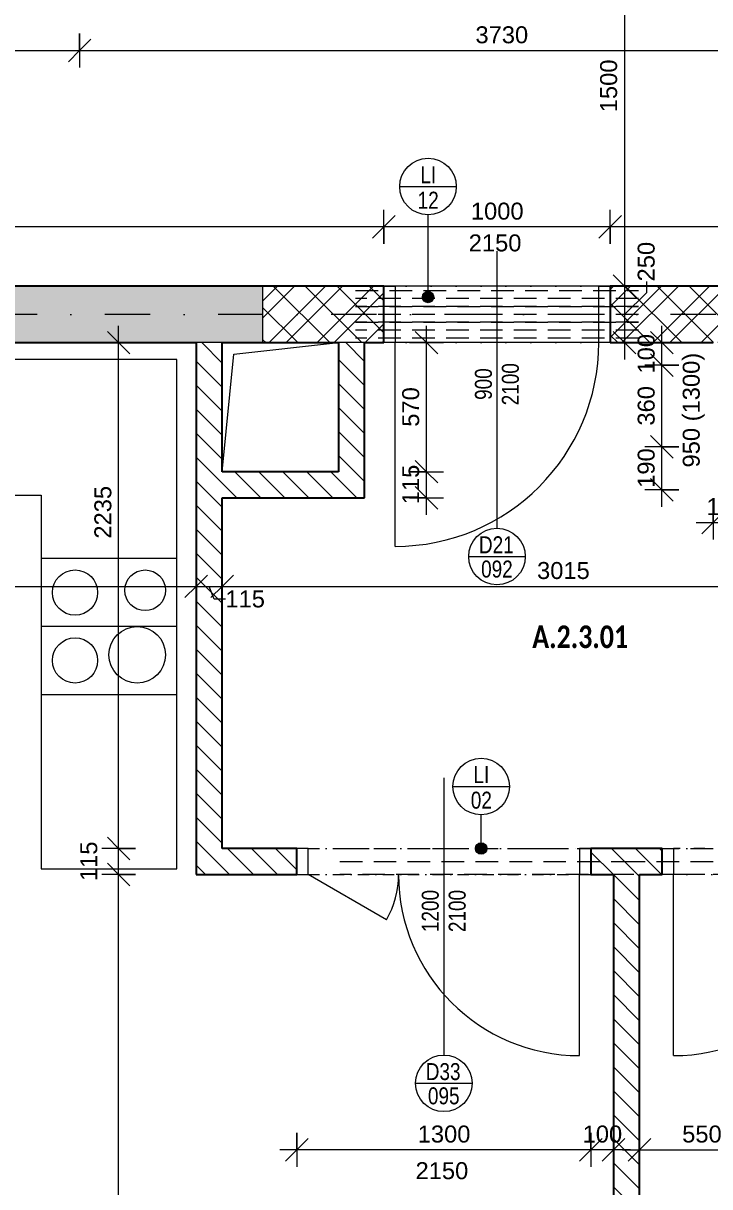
# Model space of a CAD drawing. Header units: millimetres. Extents: x -2533 to 40625, y -3604 to 14792.
# Drawn here: x 9881 to 12915, y 2996 to 8136 of the extents above; entities that cross this region are included whole.
import ezdxf

# ---------------------------------------------------------------- set-up
doc = ezdxf.new("R2010")
doc.units = ezdxf.units.MM
for name, pattern in [('HA_Dash_3mm-S1mm', [150, 100, -50]), ('HA_DashDot_10mm-S3mm', [500, 200, -150, 0, -150]), ('HA_DashDot_2_2mm-S0_6mm', [110, 50, -30, 0, -30])]:
    doc.linetypes.add(name, pattern=pattern)
for name, color, linetype, lineweight in [('A-____-____-DIMS', 9, 'Continuous', 5), ('A-____-____-DIMS-50', 9, 'Continuous', 5), ('A-AREA-____-IDEN', 9, 'Continuous', 9), ('A-DETL-GENF-OTLN', 9, 'Continuous', 9), ('A-DOOR-____-IDEN', 9, 'Continuous', 9), ('A-DOOR-____-MCUT', 9, 'HA_DashDot_2_2mm-S0_6mm', 9), ('A-DOOR-____-OTLN', 9, 'Continuous', 9), ('A-DOOR-FRAM-MCUT', 9, 'Continuous', 9), ('A-GENM-____-HDLN', 9, 'HA_Dash_3mm-S1mm', 9), ('A-GENM-____-IDEN', 9, 'Continuous', 9), ('A-GENM-____-OTLN', 9, 'Continuous', 9), ('A-WALL-____-MCUT', 9, 'Continuous', 9), ('A-WALL-____-PATT', 9, 'Continuous', 25), ('I-WALL-____-MCUT', 9, 'Continuous', 25), ('Q-CASE-____-OTLN', 9, 'Continuous', 9), ('Q-SPCQ-____-OTLN', 9, 'Continuous', 9), ('S-GRID-____-OTLN', 9, 'Continuous', 5)]:
    doc.layers.add(name, color=color, linetype=linetype, lineweight=lineweight)
doc.styles.add('Arial_1', font='arial.ttf', dxfattribs={"height": 75})
doc.styles.add('Arial_2', font='arial.ttf', dxfattribs={"width": 0.8, "height": 75})
doc.styles.add('Calibri_B', font='calibrib.ttf', dxfattribs={"width": 0.8, "height": 100})
doc.dimstyles.new('Inner_Dimensions', dxfattribs={"dimscale": 304.8, "dimtxt": 76.519455, "dimasz": 0.328084, "dimexe": 0.246063, "dimexo": 0.0625, "dimgap": 0.032808, "dimtad": 1, "dimdec": 0, "dimzin": 0, "dimdsep": 46, "dimtxsty": 'Arial_1', "dimblk1": 'OBLIQUE', "dimblk2": 'OBLIQUE', "dimsah": 1, "dimcen": 0.09, "dimdle": 0.246063, "dimazin": 0, "dimtfac": 1, "dimtdec": 4, "dimtix": 1, "dimtmove": 2, "dimatfit": 3, "dimfxl": 0.246063, "dimfxlon": 1, "dimtvp": 1, "dimtolj": 1, "dimtzin": 0, "dimlwd": 9, "dimlwe": 9, "dimarcsym": 2})
doc.dimstyles.new('Inner_Dimensions_1', dxfattribs={"dimscale": 304.8, "dimtxt": 76.519455, "dimasz": 0.328084, "dimexe": 0.246063, "dimexo": 0.0625, "dimgap": 0.032808, "dimtad": 1, "dimdec": 0, "dimzin": 0, "dimdsep": 46, "dimtxsty": 'Arial_1', "dimblk1": 'OBLIQUE', "dimblk2": 'OBLIQUE', "dimsah": 1, "dimcen": 0.09, "dimdle": 0.246063, "dimazin": 0, "dimtfac": 1, "dimtdec": 4, "dimtix": 1, "dimtmove": 0, "dimatfit": 3, "dimfxl": 0.246063, "dimfxlon": 1, "dimtvp": 1, "dimtolj": 1, "dimtzin": 0, "dimlwd": 9, "dimlwe": 9, "dimarcsym": 2})
doc.dimstyles.new('Inner_Dimensions_2', dxfattribs={"dimscale": 304.8, "dimtxt": 76.519455, "dimasz": 0.328084, "dimexe": 0.246063, "dimexo": 0.0625, "dimgap": 0.032808, "dimtad": 1, "dimdec": 0, "dimzin": 0, "dimdsep": 46, "dimtxsty": 'Arial_1', "dimblk1": 'OBLIQUE', "dimblk2": 'OBLIQUE', "dimsah": 1, "dimcen": 0.09, "dimdle": 0.246063, "dimazin": 0, "dimtfac": 1, "dimtdec": 4, "dimtix": 1, "dimtmove": 1, "dimatfit": 3, "dimfxl": 0.246063, "dimfxlon": 1, "dimtvp": 1, "dimtolj": 1, "dimtzin": 0, "dimlwd": 9, "dimlwe": 9, "dimarcsym": 2})
pattern_1 = [(135, (0, 0), (-53.033, -53.033), [])]

# ---------------------------------------------------------------- blocks, each defined once
blk = doc.blocks.new('HA_DR_Single_Swing_Solid - In_BJ_900x2100_Vstupni-2215773-DSP_2NP-A')
at = {"layer": 'A-DOOR-____-MCUT'}
for p, q in [((-450, 125), (450, 125)), ((-450, -125), (450, -125))]:
    blk.add_line(p, q, dxfattribs=at)
at = {"layer": 'A-DOOR-____-OTLN', "lineweight": 5}
blk.add_line((450, 1025), (450, 125), dxfattribs=at)
at = {"layer": 'A-DOOR-____-OTLN'}
for p, q in [((-500, 125), (500, 125)), ((-500, -125), (500, -125))]:
    blk.add_line(p, q, dxfattribs=at)
at = {"layer": 'A-DOOR-____-OTLN', "lineweight": 5}
blk.add_arc((450, 125), 900, 90, 180, dxfattribs=at)
at = {"layer": 'A-DOOR-FRAM-MCUT'}
for p, q in [((-500, 125), (-450, 125)), ((-450, 125), (-450, -125)), ((450, 125), (500, 125)), ((450, -125), (450, 125)), ((-450, -125), (-500, -125)), ((500, -125), (450, -125))]:
    blk.add_line(p, q, dxfattribs=at)
blk = doc.blocks.new('HA_DR_Single_Swing_Solid - In_BJ_800x2100-2215793-DSP_2NP-A')
at = {"layer": 'A-DOOR-____-MCUT'}
for p, q in [((-400, 57.5), (400, 57.5)), ((-400, -57.5), (400, -57.5))]:
    blk.add_line(p, q, dxfattribs=at)
at = {"layer": 'A-DOOR-____-OTLN', "lineweight": 5}
blk.add_line((400, 857.5), (400, 57.5), dxfattribs=at)
blk.add_arc((400, 57.5), 800, 90, 180, dxfattribs=at)
at = {"layer": 'A-DOOR-FRAM-MCUT'}
for p, q in [((-450, 57.5), (-400, 57.5)), ((-400, 57.5), (-400, -57.5)), ((400, 57.5), (450, 57.5)), ((400, -57.5), (400, 57.5)), ((-400, -57.5), (-450, -57.5)), ((450, -57.5), (400, -57.5))]:
    blk.add_line(p, q, dxfattribs=at)
blk = doc.blocks.new('HA_DR_Double_Swing_Solid - In_BJ_1200x2100_800-2099675-DSP_2NP-A')
at = {"layer": 'A-DOOR-____-MCUT'}
for p, q in [((-600, 57.5), (600, 57.5)), ((-600, -57.5), (600, -57.5))]:
    blk.add_line(p, q, dxfattribs=at)
at = {"layer": 'A-DOOR-____-OTLN', "lineweight": 5}
for p, q in [((-253.6, -257.5), (-600, -57.5)), ((600, -857.5), (600, -57.5))]:
    blk.add_line(p, q, dxfattribs=at)
for centre, radius, start, end in [((-600, -57.5), 400, 330, 0), ((600, -57.5), 800, 180, 270)]:
    blk.add_arc(centre, radius, start, end, dxfattribs=at)
at = {"layer": 'A-DOOR-FRAM-MCUT'}
for p, q in [((-600, 57.5), (-650, 57.5)), ((-600, -57.5), (-600, 57.5)), ((650, 57.5), (600, 57.5)), ((600, 57.5), (600, -57.5)), ((-650, -57.5), (-600, -57.5)), ((600, -57.5), (650, -57.5))]:
    blk.add_line(p, q, dxfattribs=at)
blk = doc.blocks.new('HA_GM_Shaft_Rectangle - Default-2065166-DSP_2NP-A')
at = {"layer": 'A-DETL-GENF-OTLN'}
for p, q in [((51.5, -51.5), (515, 0)), ((0, -570), (51.5, -51.5))]:
    blk.add_line(p, q, dxfattribs=at)
at = {"layer": 'A-GENM-____-OTLN'}
for p, q in [((0, -570), (0, 0)), ((0, 0), (515, 0)), ((515, 0), (515, -570)), ((515, -570), (0, -570))]:
    blk.add_line(p, q, dxfattribs=at)
blk = doc.blocks.new('Casework 8 - Casework 6-1435526-DSP_2NP-A')
at = {"layer": 'Q-CASE-____-OTLN'}
for p, q in [((10560, 6650.9), (8955, 6650.9)), ((10560, 5770.9), (10560, 6650.9)), ((8355, 6040), (8355, 5600.9)), ((8955, 6050.9), (9960, 6050.9)), ((8955, 5600.9), (8955, 6040)), ((9960, 6050.9), (9960, 5770.9)), ((9960, 5170.9), (9960, 4400.9)), ((10560, 4400.9), (10560, 5170.9)), ((9960, 4400.9), (10560, 4400.9))]:
    blk.add_line(p, q, dxfattribs=at)
blk = doc.blocks.new('Kuchyňská_linka_sporák_ADNS - 600x600x800-1435728-DSP_2NP-A')
at = {"layer": 'Q-SPCQ-____-OTLN'}
for p, q in [((600, 600), (0, 600)), ((0, 600), (0, 0)), ((600, 600), (0, 600)), ((0, 600), (0, 300)), ((600, 0), (600, 600)), ((600, 300), (600, 600)), ((0, 300), (600, 300)), ((0, 0), (600, 0))]:
    blk.add_line(p, q, dxfattribs=at)
for centre, radius in [((175, 425), 125), ((450, 450), 100), ((140, 140), 90), ((450, 150), 100)]:
    blk.add_circle(centre, radius, dxfattribs=at)
blk = doc.blocks.new('TB_Porotherm KP7_1250mm - TB_Porotherm KP7_1250mm-1966492-DSP_2NP-A')
at = {"layer": 'A-GENM-____-HDLN'}
for p, q in [((-625, 35), (625, 35)), ((-625, 0), (625, 0)), ((625, -35), (-625, -35))]:
    blk.add_line(p, q, dxfattribs=at)
blk = doc.blocks.new('TB_Porotherm KP11_5_1250mm - TB_Porotherm KP11_5_1250mm-1972106-DSP_2NP-A')
at = {"layer": 'A-GENM-____-HDLN'}
for p, q in [((-625, 57.5), (625, 57.5)), ((-625, 0), (625, 0)), ((625, -57.5), (-625, -57.5))]:
    blk.add_line(p, q, dxfattribs=at)
blk = doc.blocks.new('DIMBLOCK15-DSP_2NP-A')
at = {"layer": 'A-____-____-DIMS-50', "lineweight": 9}
for p, q in [((12475, 7161.4), (12475, 7311.4)), ((17735, 7161.4), (17735, 7311.4)), ((12475, 7236.4), (12525, 7286.4)), ((17735, 7236.4), (17785, 7286.4)), ((12475, 7236.4), (12425, 7186.4)), ((17735, 7236.4), (12475, 7236.4)), ((12475, 7236.4), (12475, 7161.4)), ((17735, 7236.4), (17685, 7186.4)), ((17735, 7236.4), (17735, 7161.4))]:
    blk.add_line(p, q, dxfattribs=at)
at = {"layer": 'A-____-____-DIMS-50', "color": 0, "lineweight": 9, "insert": (14989.6, 7343.7), "char_height": 75, "width": 276.883, "attachment_point": 1, "line_spacing_factor": 0.941778, "style": 'Arial_1'}
blk.add_mtext('5260', dxfattribs=at)
blk = doc.blocks.new('_Oblique')
at = {"color": 0, "linetype": 'ByBlock', "lineweight": -2}
blk.add_line((-0.5, -0.5), (0.5, 0.5), dxfattribs=at)
blk = doc.blocks.new('DIMBLOCK16-DSP_2NP-A')
at = {"layer": 'A-____-____-DIMS-50', "lineweight": 9}
for p, q in [((11475, 7161.4), (11475, 7311.4)), ((12475, 7161.4), (12475, 7311.4)), ((11475, 7236.4), (11525, 7286.4)), ((12475, 7236.4), (12525, 7286.4)), ((11475, 7236.4), (11425, 7186.4)), ((12475, 7236.4), (11475, 7236.4)), ((11475, 7236.4), (11475, 7161.4)), ((12475, 7236.4), (12425, 7186.4)), ((12475, 7236.4), (12475, 7161.4))]:
    blk.add_line(p, q, dxfattribs=at)
at = {"layer": 'A-____-____-DIMS-50', "color": 0, "lineweight": 9, "insert": (11859.6, 7343.7), "char_height": 75, "width": 276.883, "attachment_point": 1, "line_spacing_factor": 0.941778, "style": 'Arial_1'}
blk.add_mtext('1000', dxfattribs=at)
blk = doc.blocks.new('DIMBLOCK17-DSP_2NP-A')
at = {"layer": 'A-____-____-DIMS-50', "lineweight": 9}
for p, q in [((7870, 7161.4), (7870, 7311.4)), ((11475, 7161.4), (11475, 7311.4)), ((7870, 7236.4), (7920, 7286.4)), ((11475, 7236.4), (11525, 7286.4)), ((7870, 7236.4), (7820, 7186.4)), ((11475, 7236.4), (7870, 7236.4)), ((7870, 7236.4), (7870, 7161.4)), ((11475, 7236.4), (11425, 7186.4)), ((11475, 7236.4), (11475, 7161.4))]:
    blk.add_line(p, q, dxfattribs=at)
at = {"layer": 'A-____-____-DIMS-50', "color": 0, "lineweight": 9, "insert": (9425.9, 7343.7), "char_height": 75, "width": 276.883, "attachment_point": 1, "line_spacing_factor": 0.941778, "style": 'Arial_1'}
blk.add_mtext('3605', dxfattribs=at)
blk = doc.blocks.new('DIMBLOCK24-DSP_2NP-A')
at = {"layer": 'A-____-____-DIMS-50', "lineweight": 9}
for p, q in [((12390, 3233.6), (12390, 3083.6)), ((12390, 3158.6), (12390, 3233.6)), ((12390, 3158.6), (12440, 3208.6)), ((12490, 3083.6), (12490, 3233.6)), ((12490, 3158.6), (12540, 3208.6)), ((12390, 3158.6), (12340, 3108.6)), ((12565, 3158.6), (12390, 3158.6)), ((12490, 3158.6), (12440, 3108.6)), ((12490, 3158.6), (12490, 3083.6))]:
    blk.add_line(p, q, dxfattribs=at)
at = {"layer": 'A-____-____-DIMS-50', "color": 0, "lineweight": 9, "insert": (12353.5, 3266), "char_height": 75, "width": 207.662, "attachment_point": 1, "line_spacing_factor": 0.941778, "style": 'Arial_1'}
blk.add_mtext('100', dxfattribs=at)
blk = doc.blocks.new('DIMBLOCK25-DSP_2NP-A')
at = {"layer": 'A-____-____-DIMS-50', "lineweight": 9}
for p, q in [((11090, 3233.6), (11090, 3083.6)), ((11090, 3158.6), (11090, 3233.6)), ((11090, 3158.6), (11140, 3208.6)), ((12390, 3233.6), (12390, 3083.6)), ((12390, 3158.6), (12390, 3233.6)), ((12390, 3158.6), (12440, 3208.6)), ((12390, 3158.6), (11015, 3158.6)), ((11090, 3158.6), (11040, 3108.6)), ((12390, 3158.6), (12340, 3108.6))]:
    blk.add_line(p, q, dxfattribs=at)
at = {"layer": 'A-____-____-DIMS-50', "color": 0, "lineweight": 9, "insert": (11624.6, 3266), "char_height": 75, "width": 276.883, "attachment_point": 1, "line_spacing_factor": 0.941778, "style": 'Arial_1'}
blk.add_mtext('1300', dxfattribs=at)
blk = doc.blocks.new('HA_TAG_Door_TypeMark_wDimensions - Scale50_Right with Bouble-921060-DSP_2NP-A')
at = {"layer": 'A-DOOR-____-IDEN'}
for p, q in [((0, 5), (0, -19.5)), ((-2.5, -22), (2.5, -22))]:
    blk.add_line(p, q, dxfattribs=at)
blk.add_circle((0, -22), 2.5, dxfattribs=at)
blk = doc.blocks.new('DIMBLOCK112-DSP_2NP-A')
at = {"layer": 'A-____-____-DIMS-50', "lineweight": 9}
for p, q in [((6710, 8090.4), (6710, 7940.4)), ((6710, 8015.4), (6710, 8090.4)), ((10130.4, 8090.4), (10130.4, 7940.4)), ((10130.4, 8015.4), (10130.4, 8090.4)), ((6710, 8015.4), (6760, 8065.4)), ((10130.4, 8015.4), (10180.4, 8065.4)), ((6710, 8015.4), (6660, 7965.4)), ((6710, 8015.4), (10130.4, 8015.4)), ((10130.4, 8015.4), (10080.4, 7965.4))]:
    blk.add_line(p, q, dxfattribs=at)
at = {"layer": 'A-____-____-DIMS-50', "color": 0, "lineweight": 9, "insert": (8304.8, 8122.8), "char_height": 75, "width": 276.883, "attachment_point": 1, "line_spacing_factor": 0.941778, "style": 'Arial_1'}
blk.add_mtext('3420', dxfattribs=at)
blk = doc.blocks.new('DIMBLOCK113-DSP_2NP-A')
at = {"layer": 'A-____-____-DIMS-50', "lineweight": 9}
for p, q in [((10130.4, 8090.4), (10130.4, 7940.4)), ((10130.4, 8015.4), (10130.4, 8090.4)), ((13860, 8090.4), (13860, 7940.4)), ((13860, 8015.4), (13860, 8090.4)), ((10130.4, 8015.4), (10180.4, 8065.4)), ((13860, 8015.4), (13910, 8065.4)), ((10130.4, 8015.4), (10080.4, 7965.4)), ((10130.4, 8015.4), (13860, 8015.4)), ((13860, 8015.4), (13810, 7965.4))]:
    blk.add_line(p, q, dxfattribs=at)
at = {"layer": 'A-____-____-DIMS-50', "color": 0, "lineweight": 9, "insert": (11879.8, 8122.8), "char_height": 75, "width": 276.883, "attachment_point": 1, "line_spacing_factor": 0.941778, "style": 'Arial_1'}
blk.add_mtext('3730', dxfattribs=at)
blk = doc.blocks.new('DIMBLOCK125-DSP_2NP-A')
at = {"layer": 'A-____-____-DIMS-50', "lineweight": 9}
for p, q in [((8225, 5723.4), (8225, 5573.4)), ((8225, 5648.4), (8225, 5723.4)), ((10645, 5723.4), (10645, 5573.4)), ((10645, 5648.4), (10645, 5723.4)), ((8225, 5648.4), (8275, 5698.4)), ((10645, 5648.4), (10695, 5698.4)), ((8225, 5648.4), (8175, 5598.4)), ((8225, 5648.4), (10645, 5648.4)), ((10645, 5648.4), (10595, 5598.4))]:
    blk.add_line(p, q, dxfattribs=at)
at = {"layer": 'A-____-____-DIMS-50', "color": 0, "lineweight": 9, "insert": (9319.6, 5755.8), "char_height": 75, "width": 276.883, "attachment_point": 1, "line_spacing_factor": 0.941778, "style": 'Arial_1'}
blk.add_mtext('2420', dxfattribs=at)
blk = doc.blocks.new('DIMBLOCK126-DSP_2NP-A')
at = {"layer": 'A-____-____-DIMS-50', "lineweight": 9}
for p, q in [((10645, 5723.4), (10645, 5573.4)), ((10645, 5648.4), (10645, 5723.4)), ((10760, 5723.4), (10760, 5573.4)), ((10760, 5648.4), (10760, 5723.4)), ((10645, 5648.4), (10695, 5698.4)), ((10760, 5648.4), (10810, 5698.4)), ((10645, 5648.4), (10595, 5598.4)), ((10645, 5648.4), (10760, 5648.4)), ((10724.6, 5591.7), (10702.5, 5648.4)), ((10760, 5648.4), (10710, 5598.4)), ((10774.6, 5591.7), (10724.6, 5591.7))]:
    blk.add_line(p, q, dxfattribs=at)
at = {"layer": 'A-____-____-DIMS-50', "color": 0, "lineweight": 9, "insert": (10774.6, 5630.2), "char_height": 75, "width": 207.662, "attachment_point": 1, "line_spacing_factor": 0.941778, "style": 'Arial_1'}
blk.add_mtext('115', dxfattribs=at)
blk = doc.blocks.new('DIMBLOCK127-DSP_2NP-A')
at = {"layer": 'A-____-____-DIMS-50', "lineweight": 9}
for p, q in [((10760, 5723.4), (10760, 5573.4)), ((10760, 5648.4), (10760, 5723.4)), ((13775, 5723.4), (13775, 5573.4)), ((13775, 5648.4), (13775, 5723.4)), ((10760, 5648.4), (10810, 5698.4)), ((13775, 5648.4), (13825, 5698.4)), ((10760, 5648.4), (10710, 5598.4)), ((10760, 5648.4), (13775, 5648.4)), ((13775, 5648.4), (13725, 5598.4))]:
    blk.add_line(p, q, dxfattribs=at)
at = {"layer": 'A-____-____-DIMS-50', "color": 0, "lineweight": 9, "insert": (12152.1, 5755.8), "char_height": 75, "width": 276.883, "attachment_point": 1, "line_spacing_factor": 0.941778, "style": 'Arial_1'}
blk.add_mtext('3015', dxfattribs=at)
blk = doc.blocks.new('DIMBLOCK144-DSP_2NP-A')
at = {"layer": 'A-____-____-DIMS-50', "lineweight": 9}
for p, q in [((12538.2, 8475), (12488.2, 8525)), ((12613.2, 8475), (12463.2, 8475)), ((12538.2, 8475), (12538.2, 6975)), ((12538.2, 8475), (12588.2, 8425)), ((12538.2, 8475), (12613.2, 8475)), ((12538.2, 6975), (12488.2, 7025)), ((12613.2, 6975), (12463.2, 6975)), ((12538.2, 6975), (12588.2, 6925)), ((12538.2, 6975), (12613.2, 6975))]:
    blk.add_line(p, q, dxfattribs=at)
at = {"layer": 'A-____-____-DIMS-50', "color": 0, "lineweight": 9, "insert": (12430.8, 7743.1), "char_height": 75, "width": 276.883, "attachment_point": 1, "rotation": 90, "line_spacing_factor": 0.941778, "style": 'Arial_1'}
blk.add_mtext('1500', dxfattribs=at)
blk = doc.blocks.new('DIMBLOCK145-DSP_2NP-A')
at = {"layer": 'A-____-____-DIMS-50', "lineweight": 9}
for p, q in [((12538.2, 6975), (12488.2, 7025)), ((12635.3, 6995.5), (12635.3, 6945.5)), ((12613.2, 6975), (12463.2, 6975)), ((12538.2, 6975), (12538.2, 6650)), ((12538.2, 6975), (12588.2, 6925)), ((12538.2, 6975), (12613.2, 6975)), ((12635.3, 6945.5), (12538.2, 6850)), ((12538.2, 6725), (12488.2, 6775)), ((12613.2, 6725), (12463.2, 6725)), ((12538.2, 6725), (12588.2, 6675)), ((12538.2, 6725), (12613.2, 6725))]:
    blk.add_line(p, q, dxfattribs=at)
at = {"layer": 'A-____-____-DIMS-50', "color": 0, "lineweight": 9, "insert": (12596.8, 6995.5), "char_height": 75, "width": 207.662, "attachment_point": 1, "rotation": 90, "line_spacing_factor": 0.941778, "style": 'Arial_1'}
blk.add_mtext('250', dxfattribs=at)
blk = doc.blocks.new('DIMBLOCK146-DSP_2NP-A')
at = {"layer": 'A-____-____-DIMS-50', "lineweight": 9}
for p, q in [((10302.8, 4375), (10252.8, 4425)), ((10377.8, 4375), (10227.8, 4375)), ((10302.8, 775), (10302.8, 4375)), ((10302.8, 4375), (10352.8, 4325)), ((10302.8, 4375), (10377.8, 4375)), ((10302.8, 850), (10252.8, 900)), ((10227.8, 850), (10377.8, 850)), ((10302.8, 850), (10227.8, 850)), ((10302.8, 850), (10352.8, 800))]:
    blk.add_line(p, q, dxfattribs=at)
at = {"layer": 'A-____-____-DIMS-50', "color": 0, "lineweight": 9, "insert": (10195.4, 2497.1), "char_height": 75, "width": 276.883, "attachment_point": 1, "rotation": 90, "line_spacing_factor": 0.941778, "style": 'Arial_1'}
blk.add_mtext('3525', dxfattribs=at)
blk = doc.blocks.new('DIMBLOCK147-DSP_2NP-A')
at = {"layer": 'A-____-____-DIMS-50', "lineweight": 9}
for p, q in [((10302.8, 4490), (10252.8, 4540)), ((10377.8, 4490), (10227.8, 4490)), ((10302.8, 4375), (10302.8, 4490)), ((10302.8, 4490), (10352.8, 4440)), ((10302.8, 4490), (10377.8, 4490)), ((10302.8, 4375), (10252.8, 4425)), ((10377.8, 4375), (10227.8, 4375)), ((10302.8, 4375), (10352.8, 4325)), ((10302.8, 4375), (10377.8, 4375))]:
    blk.add_line(p, q, dxfattribs=at)
at = {"layer": 'A-____-____-DIMS-50', "color": 0, "lineweight": 9, "insert": (10133.1, 4346), "char_height": 75, "width": 207.662, "attachment_point": 1, "rotation": 90, "line_spacing_factor": 0.941778, "style": 'Arial_1'}
blk.add_mtext('115', dxfattribs=at)
blk = doc.blocks.new('DIMBLOCK148-DSP_2NP-A')
at = {"layer": 'A-____-____-DIMS-50', "lineweight": 9}
for p, q in [((10302.8, 4490), (10302.8, 6800)), ((10302.8, 6725), (10252.8, 6775)), ((10227.8, 6725), (10377.8, 6725)), ((10302.8, 6725), (10227.8, 6725)), ((10302.8, 6725), (10352.8, 6675)), ((10302.8, 4490), (10252.8, 4540)), ((10377.8, 4490), (10227.8, 4490)), ((10302.8, 4490), (10352.8, 4440)), ((10302.8, 4490), (10377.8, 4490))]:
    blk.add_line(p, q, dxfattribs=at)
at = {"layer": 'A-____-____-DIMS-50', "color": 0, "lineweight": 9, "insert": (10195.4, 5859.1), "char_height": 75, "width": 276.883, "attachment_point": 1, "rotation": 90, "line_spacing_factor": 0.941778, "style": 'Arial_1'}
blk.add_mtext('2235', dxfattribs=at)
blk = doc.blocks.new('DIMBLOCK151-DSP_2NP-A')
at = {"layer": 'A-____-____-DIMS-50', "lineweight": 9}
for p, q in [((11663.3, 6155), (11613.3, 6205)), ((11588.3, 6155), (11738.3, 6155)), ((11663.3, 6155), (11588.3, 6155)), ((11663.3, 5965), (11663.3, 6155)), ((11663.3, 6155), (11713.3, 6105)), ((11663.3, 6040), (11613.3, 6090)), ((11588.3, 6040), (11738.3, 6040)), ((11663.3, 6040), (11588.3, 6040)), ((11663.3, 6040), (11713.3, 5990))]:
    blk.add_line(p, q, dxfattribs=at)
at = {"layer": 'A-____-____-DIMS-50', "color": 0, "lineweight": 9, "insert": (11556, 6011), "char_height": 75, "width": 207.662, "attachment_point": 1, "rotation": 90, "line_spacing_factor": 0.941778, "style": 'Arial_1'}
blk.add_mtext('115', dxfattribs=at)
blk = doc.blocks.new('DIMBLOCK152-DSP_2NP-A')
at = {"layer": 'A-____-____-DIMS-50', "lineweight": 9}
for p, q in [((11663.3, 6155), (11663.3, 6800)), ((11663.3, 6725), (11613.3, 6775)), ((11588.3, 6725), (11738.3, 6725)), ((11663.3, 6725), (11588.3, 6725)), ((11663.3, 6725), (11713.3, 6675)), ((11663.3, 6155), (11613.3, 6205)), ((11588.3, 6155), (11738.3, 6155)), ((11663.3, 6155), (11588.3, 6155)), ((11663.3, 6155), (11713.3, 6105))]:
    blk.add_line(p, q, dxfattribs=at)
at = {"layer": 'A-____-____-DIMS-50', "color": 0, "lineweight": 9, "insert": (11556, 6353.5), "char_height": 75, "width": 207.662, "attachment_point": 1, "rotation": 90, "line_spacing_factor": 0.941778, "style": 'Arial_1'}
blk.add_mtext('570', dxfattribs=at)
blk = doc.blocks.new('DIMBLOCK173-DSP_2NP-A')
at = {"layer": 'A-____-____-DIMS-50', "lineweight": 9}
for p, q in [((12930, 6005.7), (12930, 5855.7)), ((12930, 5930.7), (12930, 6005.7)), ((12930, 5930.7), (12980, 5980.7)), ((13045, 6005.7), (13045, 5855.7)), ((13045, 5930.7), (13045, 6005.7)), ((13045, 5930.7), (13095, 5980.7)), ((12855, 5930.7), (13045, 5930.7)), ((12930, 5930.7), (12880, 5880.7)), ((13045, 5930.7), (12995, 5880.7))]:
    blk.add_line(p, q, dxfattribs=at)
at = {"layer": 'A-____-____-DIMS-50', "color": 0, "lineweight": 9, "insert": (12901, 6038.1), "char_height": 75, "width": 207.662, "attachment_point": 1, "line_spacing_factor": 0.941778, "style": 'Arial_1'}
blk.add_mtext('115', dxfattribs=at)
blk = doc.blocks.new('DIMBLOCK176-DSP_2NP-A')
at = {"layer": 'A-____-____-DIMS-50', "lineweight": 9}
for p, q in [((12704.2, 6265), (12654.2, 6315)), ((12779.2, 6265), (12629.2, 6265)), ((12704.2, 6000), (12704.2, 6265)), ((12704.2, 6265), (12754.2, 6215)), ((12704.2, 6265), (12779.2, 6265)), ((12704.2, 6075), (12654.2, 6125)), ((12779.2, 6075), (12629.2, 6075)), ((12704.2, 6075), (12754.2, 6025)), ((12704.2, 6075), (12779.2, 6075))]:
    blk.add_line(p, q, dxfattribs=at)
at = {"layer": 'A-____-____-DIMS-50', "color": 0, "lineweight": 9, "insert": (12596.8, 6083.5), "char_height": 75, "width": 207.662, "attachment_point": 1, "rotation": 90, "line_spacing_factor": 0.941778, "style": 'Arial_1'}
blk.add_mtext('190', dxfattribs=at)
blk = doc.blocks.new('DIMBLOCK177-DSP_2NP-A')
at = {"layer": 'A-____-____-DIMS-50', "lineweight": 9}
for p, q in [((12704.2, 6625), (12654.2, 6675)), ((12779.2, 6625), (12629.2, 6625)), ((12704.2, 6265), (12704.2, 6625)), ((12704.2, 6625), (12754.2, 6575)), ((12704.2, 6625), (12779.2, 6625)), ((12704.2, 6265), (12654.2, 6315)), ((12779.2, 6265), (12629.2, 6265)), ((12704.2, 6265), (12754.2, 6215)), ((12704.2, 6265), (12779.2, 6265))]:
    blk.add_line(p, q, dxfattribs=at)
at = {"layer": 'A-____-____-DIMS-50', "color": 0, "lineweight": 9, "insert": (12596.8, 6358.5), "char_height": 75, "width": 207.662, "attachment_point": 1, "rotation": 90, "line_spacing_factor": 0.941778, "style": 'Arial_1'}
blk.add_mtext('360', dxfattribs=at)
blk = doc.blocks.new('DIMBLOCK178-DSP_2NP-A')
at = {"layer": 'A-____-____-DIMS-50', "lineweight": 9}
for p, q in [((12704.2, 6625), (12704.2, 6800)), ((12704.2, 6725), (12654.2, 6775)), ((12779.2, 6725), (12629.2, 6725)), ((12704.2, 6725), (12754.2, 6675)), ((12704.2, 6725), (12779.2, 6725)), ((12704.2, 6625), (12654.2, 6675)), ((12779.2, 6625), (12629.2, 6625)), ((12704.2, 6625), (12754.2, 6575)), ((12704.2, 6625), (12779.2, 6625))]:
    blk.add_line(p, q, dxfattribs=at)
at = {"layer": 'A-____-____-DIMS-50', "color": 0, "lineweight": 9, "insert": (12596.8, 6588.5), "char_height": 75, "width": 207.662, "attachment_point": 1, "rotation": 90, "line_spacing_factor": 0.941778, "style": 'Arial_1'}
blk.add_mtext('100', dxfattribs=at)
blk = doc.blocks.new('HA_TAG_GM_Products - Generic-588599-DSP_2NP-A')
at = {"layer": 'A-GENM-____-IDEN'}
blk.add_line((-2.5, 0), (2.5, 0), dxfattribs=at)
blk.add_circle((0, 0), 2.5, dxfattribs=at)
blk = doc.blocks.new('DIMBLOCK221-DSP_2NP-A')
at = {"layer": 'A-____-____-DIMS-50', "lineweight": 9}
for p, q in [((12605, 3233.6), (12605, 3083.6)), ((12605, 3158.6), (12605, 3233.6)), ((12605, 3158.6), (12655, 3208.6)), ((13155, 3233.6), (13155, 3083.6)), ((13155, 3158.6), (13155, 3233.6)), ((13155, 3158.6), (13205, 3208.6)), ((12530, 3158.6), (13230, 3158.6)), ((12605, 3158.6), (12555, 3108.6)), ((13155, 3158.6), (13105, 3108.6))]:
    blk.add_line(p, q, dxfattribs=at)
at = {"layer": 'A-____-____-DIMS-50', "color": 0, "lineweight": 9, "insert": (12793.5, 3266), "char_height": 75, "width": 207.662, "attachment_point": 1, "line_spacing_factor": 0.941778, "style": 'Arial_1'}
blk.add_mtext('550', dxfattribs=at)

msp = doc.modelspace()

# ---------------------------------------------------------------- hatches: boundary and pattern name
at = {"layer": 'A-GENM-____-IDEN'}
h = msp.add_hatch(color=256, dxfattribs=at)
edge = h.paths.add_edge_path()
edge.add_arc((11670.2, 6926.7), 25, 0, 360)
h = msp.add_hatch(color=256, dxfattribs=at)
edge = h.paths.add_edge_path()
edge.add_arc((11905, 4490), 25, 0, 360)
at = {"layer": 'A-WALL-____-PATT', "lineweight": 9}
h = msp.add_hatch(color=256, dxfattribs=at)
h.paths.add_polyline_path([(8840, 6725), (10940, 6725), (10940, 6975), (7870, 6975), (7870, 6725), (8406.8, 6725)])
h.paths.add_polyline_path([(100, 6725), (6870, 6725), (6870, 6975), (100, 6975)])
at = {"layer": 'A-WALL-____-PATT', "lineweight": 5}
h = msp.add_hatch(dxfattribs=at)
h.set_pattern_fill('FP_3', color=256, style=0, pattern_type=2)
h.set_pattern_definition([(45, (0, 0), (-106.066, 106.066), []), (45, (75, 0), (-106.066, 106.066), []), (315, (0, 0), (70.71068, 70.71068), [])])
h.paths.add_polyline_path([(15210, 6725), (17735, 6725), (17735, 6975), (12475, 6975), (12475, 6725), (13890, 6725)])
h.paths.add_polyline_path([(11275, 6725), (11475, 6725), (11475, 6975), (10940, 6975), (10940, 6725)])
h.paths.add_polyline_path([(18735, 6725), (19160, 6725), (19160, 6975), (18735, 6975)])
h.paths.add_polyline_path([(20219.1, 6725), (22060, 6725), (22060, 6975), (20060, 6975), (20060, 6725), (20104.1, 6725)])
h = msp.add_hatch(dxfattribs=at)
h.set_pattern_fill('FP_1', color=256, style=0, pattern_type=2)
h.set_pattern_definition(pattern_1)
h.paths.add_polyline_path([(10760, 4490), (10760, 6725), (10645, 6725), (10645, 4490)])
h = msp.add_hatch(dxfattribs=at)
h.set_pattern_fill('FP_1', color=256, style=0, pattern_type=2)
h.set_pattern_definition(pattern_1)
h.paths.add_polyline_path([(11390, 6040), (11390, 6725), (11275, 6725), (11275, 6040)])
h = msp.add_hatch(dxfattribs=at)
h.set_pattern_fill('FP_1', color=256, style=0, pattern_type=2)
h.set_pattern_definition(pattern_1)
h.paths.add_polyline_path([(10760, 6040), (11275, 6040), (11275, 6155), (10760, 6155)])
h = msp.add_hatch(dxfattribs=at)
h.set_pattern_fill('FP_1', color=256, style=0, pattern_type=2)
h.set_pattern_definition(pattern_1)
h.paths.add_polyline_path([(16075, 4375), (16075, 4490), (13605, 4490), (13605, 4375), (15210, 4375)])
h.paths.add_polyline_path([(10645, 4375), (11090, 4375), (11090, 4490), (10645, 4490)])
h.paths.add_polyline_path([(12705, 4375), (12705, 4490), (12390, 4490), (12390, 4375), (12605, 4375)])
h = msp.add_hatch(dxfattribs=at)
h.set_pattern_fill('FP_1', color=256, style=0, pattern_type=2)
h.set_pattern_definition(pattern_1)
h.paths.add_polyline_path([(12490, 850), (12605, 850), (12605, 4375), (12490, 4375), (12490, 877.6)])

# ---------------------------------------------------------------- linework, layer by layer
at = {"layer": 'A-GENM-____-IDEN'}
for p, q in [((11670.2, 6926.7), (11670.2, 7289.6)), ((11905, 4490), (11905, 4638.8))]:
    msp.add_line(p, q, dxfattribs=at)
for centre in [(11670.2, 6926.7), (11905, 4490)]:
    msp.add_circle(centre, 25, dxfattribs=at)
at = {"layer": 'A-WALL-____-MCUT'}
for p, q in [((10940, 6725), (10940, 6975)), ((10760, 6725), (10645, 6725)), ((11390, 6725), (11275, 6725))]:
    msp.add_line(p, q, dxfattribs=at)
at = {"layer": 'I-WALL-____-MCUT'}
for p, q in [((11475, 6975), (7870, 6975)), ((11475, 6725), (11475, 6975)), ((17735, 6975), (12475, 6975)), ((12475, 6975), (12475, 6725)), ((8955, 6725), (10645, 6725)), ((10645, 6725), (10645, 4375)), ((10760, 6725), (11275, 6725)), ((10760, 6155), (10760, 6725)), ((11275, 6725), (11275, 6155)), ((11390, 6725), (11475, 6725)), ((11390, 6040), (11390, 6725)), ((12475, 6725), (12930, 6725)), ((11275, 6155), (10760, 6155)), ((10760, 4490), (10760, 6040)), ((10760, 6040), (11390, 6040)), ((11090, 4490), (10760, 4490)), ((11090, 4375), (11090, 4490)), ((12705, 4490), (12390, 4490)), ((12390, 4490), (12390, 4375)), ((12705, 4375), (12705, 4490)), ((10645, 4375), (11090, 4375)), ((12390, 4375), (12490, 4375)), ((12490, 4375), (12490, 850)), ((12605, 850), (12605, 4375)), ((12605, 4375), (12705, 4375))]:
    msp.add_line(p, q, dxfattribs=at)
at = {"layer": 'S-GRID-____-OTLN', "linetype": 'HA_DashDot_10mm-S3mm', "lineweight": 9}
msp.add_line((24444.9, 6850), (-865.5, 6850), dxfattribs=at)

# ---------------------------------------------------------------- block references
at = {"layer": 'A-DOOR-____-IDEN', "xscale": 49.99999999999998, "yscale": 49.99999999999998, "zscale": 49.99999999999998}
for p in [(11975, 6880), (11740, 4552.5)]:
    msp.add_blockref('HA_TAG_Door_TypeMark_wDimensions - Scale50_Right with Bouble-921060-DSP_2NP-A', p, dxfattribs=at)
at = {"layer": 'A-DOOR-____-OTLN', "rotation": 180}
for name, p in [('HA_DR_Single_Swing_Solid - In_BJ_900x2100_Vstupni-2215773-DSP_2NP-A', (11975, 6850)), ('HA_DR_Single_Swing_Solid - In_BJ_800x2100-2215793-DSP_2NP-A', (13155, 4432.5))]:
    msp.add_blockref(name, p, dxfattribs=at)
at = {"layer": 'A-DOOR-____-OTLN'}
msp.add_blockref('HA_DR_Double_Swing_Solid - In_BJ_1200x2100_800-2099675-DSP_2NP-A', (11740, 4432.5), dxfattribs=at)
at = {"layer": 'A-GENM-____-IDEN', "xscale": 49.99999999999998, "yscale": 49.99999999999998, "zscale": 49.99999999999998}
for p in [(11670.2, 7414.6), (11905, 4763.8)]:
    msp.add_blockref('HA_TAG_GM_Products - Generic-588599-DSP_2NP-A', p, dxfattribs=at)
at = {"layer": 'A-GENM-____-OTLN', "rotation": 180}
for p in [(11975, 6920), (11975, 6850), (11975, 6780)]:
    msp.add_blockref('TB_Porotherm KP7_1250mm - TB_Porotherm KP7_1250mm-1966492-DSP_2NP-A', p, dxfattribs=at)
at = {"layer": 'A-GENM-____-OTLN', "lineweight": 5}
msp.add_blockref('HA_GM_Shaft_Rectangle - Default-2065166-DSP_2NP-A', (10760, 6725), dxfattribs=at)
at = {"layer": 'A-GENM-____-OTLN'}
for p in [(11905, 4432.5), (13155, 4432.5)]:
    msp.add_blockref('TB_Porotherm KP11_5_1250mm - TB_Porotherm KP11_5_1250mm-1972106-DSP_2NP-A', p, dxfattribs=at)
at = {"layer": 'Q-CASE-____-OTLN'}
msp.add_blockref('Casework 8 - Casework 6-1435526-DSP_2NP-A', (0, 0), dxfattribs=at)
at = {"layer": 'Q-SPCQ-____-OTLN', "rotation": 180}
msp.add_blockref('Kuchyňská_linka_sporák_ADNS - 600x600x800-1435728-DSP_2NP-A', (10560, 5770.9), dxfattribs=at)

# ---------------------------------------------------------------- texts
at = {"layer": 'A-AREA-____-IDEN', "lineweight": 5, "insert": (12130.8, 5475.5), "char_height": 100, "width": 525.907, "attachment_point": 1, "style": 'Calibri_B'}
msp.add_mtext('A.2.3.01', dxfattribs=at)
at = {"layer": 'A-DOOR-____-IDEN', "lineweight": 5, "char_height": 75, "attachment_point": 1}
for s, insert, width, style in [('2150', (11850, 7203.3), 288.607, 'Arial_1'), ('D21', (11895.2, 5869.4), 189.198, 'Arial_2'), ('092', (11904.8, 5762.3), 173.164, 'Arial_2'), ('D33', (11660.2, 3541.9), 189.198, 'Arial_2'), ('095', (11669.8, 3434.8), 173.164, 'Arial_2'), ('2150', (11615, 3104.1), 288.607, 'Arial_1')]:
    msp.add_mtext(s, dxfattribs=dict(at, insert=insert, width=width, style=style))
at = {"layer": 'A-DOOR-____-IDEN', "lineweight": 5, "char_height": 75, "attachment_point": 1, "rotation": 90, "style": 'Arial_2'}
for s, insert, width in [('2100', (11996.5, 6448.2), 230.886), ('900', (11877.4, 6472.1), 173.164), ('1200', (11642.4, 4120.7), 230.886), ('2100', (11761.5, 4120.7), 230.886)]:
    msp.add_mtext(s, dxfattribs=dict(at, insert=insert, width=width))
at = {"layer": 'A-GENM-____-IDEN', "lineweight": 5, "char_height": 75, "attachment_point": 1, "style": 'Arial_2'}
for s, insert, width in [('LI', (11636.4, 7504.7), 86.582), ('12', (11624.4, 7392), 115.443), ('LI', (11871.2, 4853.9), 86.582), ('02', (11859.2, 4741.1), 115.443)]:
    msp.add_mtext(s, dxfattribs=dict(at, insert=insert, width=width))
at = {"layer": 'A-GENM-____-IDEN', "lineweight": 5, "insert": (12796, 6173.5), "char_height": 75, "width": 629.325, "attachment_point": 1, "rotation": 90, "style": 'Arial_1'}
msp.add_mtext('950 (1300)', dxfattribs=at)

# ---------------------------------------------------------------- dimensions: what is measured, and where the dimension line sits
at = {"layer": 'A-____-____-DIMS', "lineweight": 9}
for base, p1, p2, dimstyle, override, picture, middle in [((12538.2, 6975), (12613.2, 8475), (12613.2, 6975), 'Inner_Dimensions', {"dimpost": '<>', "dimfxl": 1500}, 'DIMBLOCK144-DSP_2NP-A', (12480.8, 7881.5)), ((12538.2, 6725), (12613.2, 6975), (12613.2, 6725), 'Inner_Dimensions_2', {"dimpost": '<>', "dimfxl": 250}, 'DIMBLOCK145-DSP_2NP-A', (12646.8, 7099.3)), ((10302.8, 6725), (10377.8, 4490), (10227.8, 6725), 'Inner_Dimensions', {"dimpost": '<>', "dimfxl": 2240.027902}, 'DIMBLOCK148-DSP_2NP-A', (10245.4, 5997.5)), ((10302.8, 4490), (10377.8, 4375), (10377.8, 4490), 'Inner_Dimensions', {"dimpost": '<>', "dimfxl": 115}, 'DIMBLOCK147-DSP_2NP-A', (10183.1, 4449.8))]:
    dim = msp.add_linear_dim(base=base, p1=p1, p2=p2, angle=90, dimstyle=dimstyle, override=override, dxfattribs=at)
    dim.commit()
    dim.dimension.update_dxf_attribs({"geometry": picture, "text_midpoint": middle, "dimtype": 160, "text_rotation": 90})
for base, p1, p2, override, picture, middle in [((10130.4, 8015.4), (6710, 8090.4), (10130.4, 8090.4), {"dimpost": '<>', "dimfxl": 3420.4}, 'DIMBLOCK112-DSP_2NP-A', (8420.2, 8063.7)), ((13860, 8015.4), (10130.4, 8090.4), (13860, 8090.4), {"dimpost": '<>', "dimfxl": 3729.6}, 'DIMBLOCK113-DSP_2NP-A', (11995.2, 8063.7)), ((13045, 5930.7), (12930, 6005.7), (13045, 6005.7), {"dimpost": '<>', "dimfxl": 115}, 'DIMBLOCK173-DSP_2NP-A', (12987.5, 5979)), ((10645, 5648.4), (8225, 5723.4), (10645, 5723.4), {"dimpost": '<>', "dimfxl": 2420}, 'DIMBLOCK125-DSP_2NP-A', (9435, 5696.7)), ((13775, 5648.4), (10760, 5723.4), (13775, 5723.4), {"dimpost": '<>', "dimfxl": 3015}, 'DIMBLOCK127-DSP_2NP-A', (12267.5, 5696.7)), ((12390, 3158.6), (12490, 3083.6), (12390, 3233.6), {"dimpost": '<>', "dimfxl": 180.277564}, 'DIMBLOCK24-DSP_2NP-A', (12440, 3206.9)), ((13155, 3158.6), (12605, 3233.6), (13155, 3233.6), {"dimpost": '<>', "dimfxl": 550}, 'DIMBLOCK221-DSP_2NP-A', (12880, 3206.9))]:
    dim = msp.add_linear_dim(base=base, p1=p1, p2=p2, dimstyle='Inner_Dimensions_1', override=override, dxfattribs=at)
    dim.commit()
    dim.dimension.update_dxf_attribs({"geometry": picture, "text_midpoint": middle})
dim = msp.add_linear_dim(base=(7870, 7236.4), p1=(11475, 7161.4), p2=(7870, 7161.4), angle=0, dimstyle='Inner_Dimensions', override={"dimpost": '<>', "dimfxl": 3605}, dxfattribs=at)
dim.commit()
dim.dimension.update_dxf_attribs({"geometry": 'DIMBLOCK17-DSP_2NP-A', "text_midpoint": (9564.4, 7293.7), "dimtype": 160})
for base, p1, p2, angle, override, picture, middle in [((11475, 7236.4), (12475, 7161.4), (11475, 7161.4), 0, {"dimpost": '<>', "dimfxl": 1000}, 'DIMBLOCK16-DSP_2NP-A', (11975, 7284.6)), ((12475, 7236.4), (17735, 7161.4), (12475, 7161.4), 0, {"dimpost": '<>', "dimfxl": 5260}, 'DIMBLOCK15-DSP_2NP-A', (15105, 7284.6)), ((11663.3, 6725), (11588.3, 6155), (11588.3, 6725), 90, {"dimpost": '<>', "dimfxl": 570}, 'DIMBLOCK152-DSP_2NP-A', (11615, 6440)), ((12704.2, 6725), (12779.2, 6625), (12779.2, 6725), 90, {"dimpost": '<>', "dimfxl": 100}, 'DIMBLOCK178-DSP_2NP-A', (12655.9, 6675)), ((12704.2, 6625), (12779.2, 6265), (12779.2, 6625), 90, {"dimpost": '<>', "dimfxl": 360}, 'DIMBLOCK177-DSP_2NP-A', (12655.9, 6445)), ((12704.2, 6265), (12779.2, 6075), (12779.2, 6265), 90, {"dimpost": '<>', "dimfxl": 190}, 'DIMBLOCK176-DSP_2NP-A', (12655.9, 6170)), ((11663.3, 6155), (11588.3, 6040), (11588.3, 6155), 90, {"dimpost": '<>', "dimfxl": 115}, 'DIMBLOCK151-DSP_2NP-A', (11615, 6097.5)), ((10302.8, 4375), (10227.8, 850), (10377.8, 4375), 90, {"dimpost": '<>', "dimfxl": 3528.190046}, 'DIMBLOCK146-DSP_2NP-A', (10254.5, 2612.5)), ((11090, 3158.6), (12390, 3233.6), (11090, 3233.6), 0, {"dimpost": '<>', "dimfxl": 1300}, 'DIMBLOCK25-DSP_2NP-A', (11740, 3207))]:
    dim = msp.add_linear_dim(base=base, p1=p1, p2=p2, angle=angle, dimstyle='Inner_Dimensions_1', override=override, dxfattribs=at)
    dim.commit()
    dim.dimension.update_dxf_attribs({"geometry": picture, "text_midpoint": middle})
dim = msp.add_linear_dim(base=(10760, 5648.4), p1=(10645, 5723.4), p2=(10760, 5723.4), dimstyle='Inner_Dimensions_2', override={"dimpost": '<>', "dimfxl": 115}, dxfattribs=at)
dim.commit()
dim.dimension.update_dxf_attribs({"geometry": 'DIMBLOCK126-DSP_2NP-A', "text_midpoint": (10878.4, 5580.2), "dimtype": 160})

doc.saveas('drawing.dxf')
